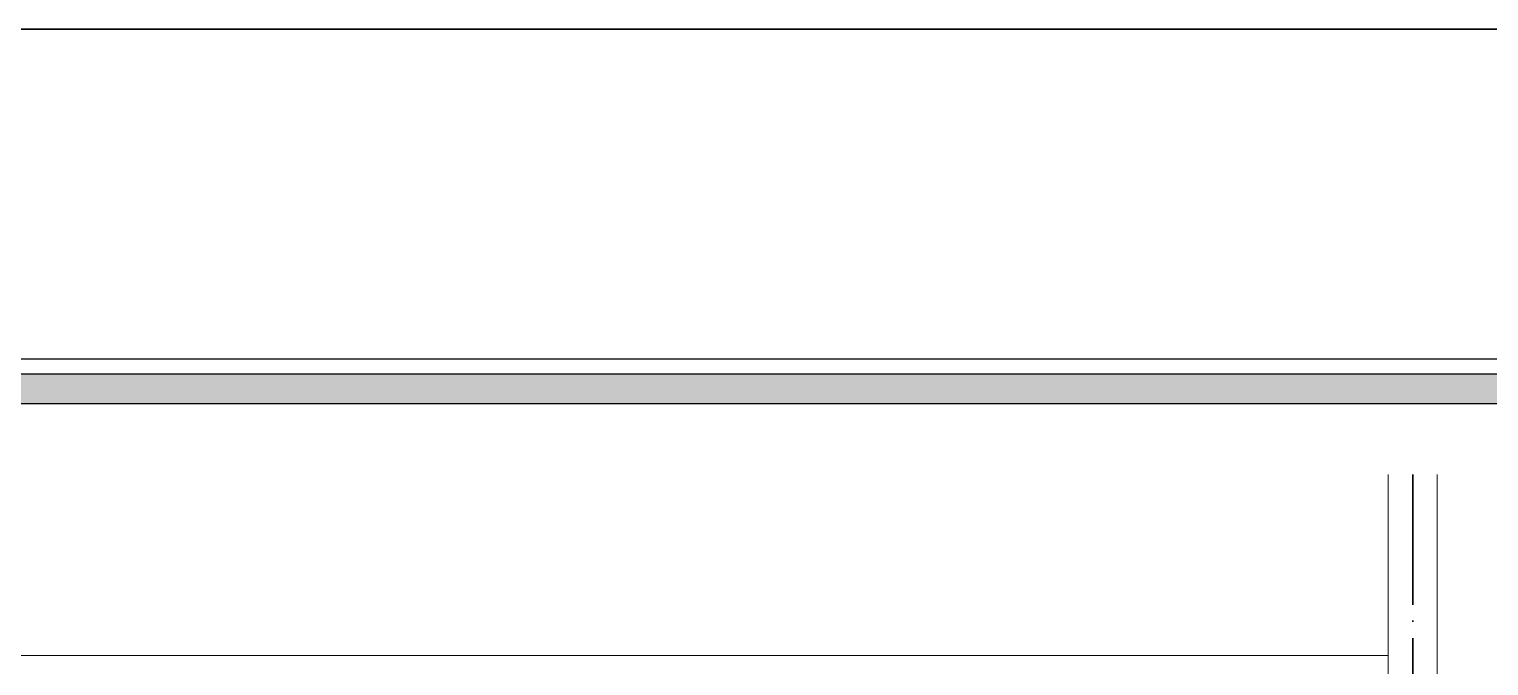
# Model space of a CAD drawing. Header units: millimetres. Extents: x 56222 to 3066687, y -650199 to -121287.
# Drawn here: x 149495.6 to 149764.1, y -177052.1 to -176934.9 of the extents above; entities that cross this region are included whole.
import ezdxf

# ---------------------------------------------------------------- set-up
doc = ezdxf.new("R2010")
doc.units = ezdxf.units.MM
doc.header["$MEASUREMENT"] = 0
doc.linetypes.add('ACAD_ISO04W100', pattern=[30, 24, -3, 0, -3])
for name, color, linetype, lineweight in [('GROUND FLOOR', 7, 'Continuous', 9), ('NAME PLATE', 7, 'Continuous', 25), ('X_PLOT', 1, 'Continuous', 9), ('XX~SLAB ( BEAM )~ ( DIM )', 7, 'Continuous', 9)]:
    doc.layers.add(name, color=color, linetype=linetype, lineweight=lineweight)

# ---------------------------------------------------------------- blocks, each defined once
blk = doc.blocks.new('LAYOUT FILE')
at = {"layer": 'NAME PLATE', "true_color": 0xd39e00}
h = blk.add_hatch(color=42, dxfattribs=at)
h.paths.add_polyline_path([(3346889.83, -513806.18), (3346889.83, -514260.7), (3347535.56, -514260.7), (3347535.56, -513806.18)])
h.paths.add_polyline_path([(3346894.36, -513810.71), (3347531.03, -513810.71), (3347531.03, -514256.17), (3346894.36, -514256.17)], flags=16)
at = {"layer": 'NAME PLATE', "color": 42, "true_color": 0xd39e00}
for points in [[(3346887.56, -513803.91), (3347537.83, -513803.91), (3347537.83, -514262.96), (3346887.56, -514262.96)], [(3346889.83, -513806.18), (3347535.56, -513806.18), (3347535.56, -514260.7), (3346889.83, -514260.7)], [(3346894.36, -513810.71), (3347531.03, -513810.71), (3347531.03, -514256.17), (3346894.36, -514256.17)]]:
    blk.add_lwpolyline(points, close=True, dxfattribs=at)

msp = doc.modelspace()

# ---------------------------------------------------------------- linework, layer by layer
at = {"layer": 'GROUND FLOOR'}
for p, q in [((149745.605, -177016.904, -0.126), (149745.605, -177537.837, -0.126)), ((149745.605, -177016.904, -0.126), (149745.605, -177113.953, -0.126)), ((149754.605, -177016.904, -0.126), (149754.605, -177537.837, -0.126)), ((149245.355, -177050.203, -0.126), (149745.605, -177050.203, -0.126))]:
    msp.add_line(p, q, dxfattribs=at)
at = {"layer": 'GROUND FLOOR', "color": 1, "linetype": 'ACAD_ISO04W100'}
msp.add_line((149750.105, -177016.904, -0.126), (149750.105, -177400.453, -0.126), dxfattribs=at)
at = {"layer": 'X_PLOT', "linetype": 'ACAD_ISO04W100', "lineweight": 30}
msp.add_line((149750.105, -177016.904, -0.126), (149750.105, -177512.703, -0.126), dxfattribs=at)
at = {"layer": 'XX~SLAB ( BEAM )~ ( DIM )', "color": 242, "lineweight": 30, "true_color": 0xcd2027}
msp.add_lwpolyline([(150032.597, -176934.95), (147249.712, -176934.95), (147249.712, -177588.007), (150032.597, -177588.007)], close=True, dxfattribs=at)

# ---------------------------------------------------------------- block references
at = {"layer": 'NAME PLATE', "lineweight": 0, "xscale": 1.209046105522275, "yscale": 1.209046105522275, "zscale": 1.209046105522275}
msp.add_blockref('LAYOUT FILE', (-3897365.991, 444216.993), dxfattribs=at)

doc.saveas('drawing.dxf')
